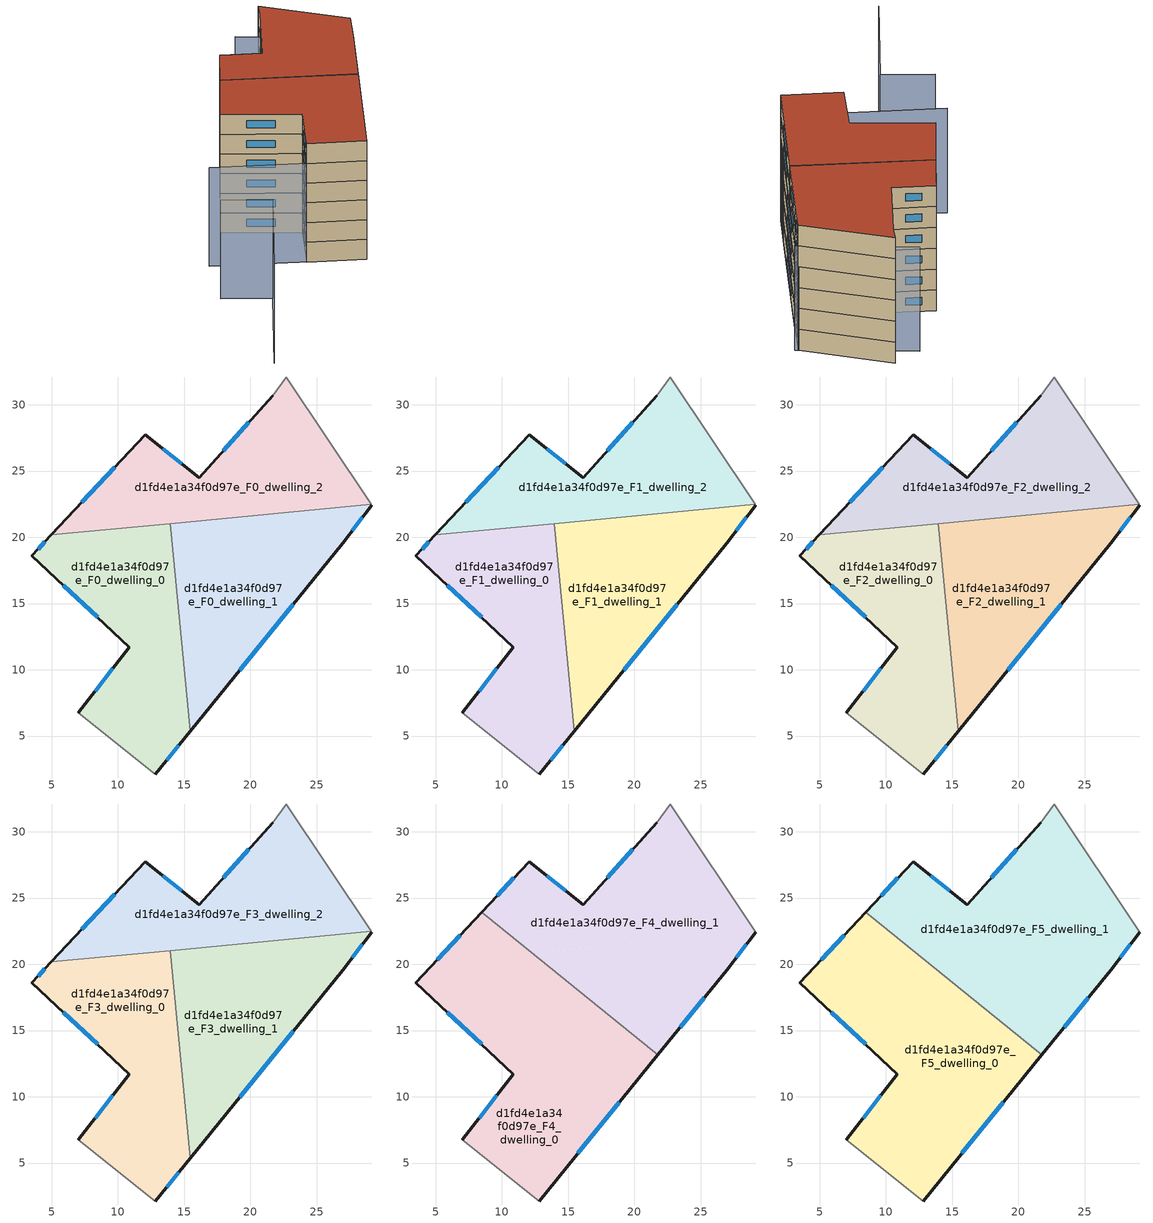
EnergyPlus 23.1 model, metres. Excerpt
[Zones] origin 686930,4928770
d1fd4e1a34f0d97e_F0_dwelling_0
 floor ground (EU_floor_Construction): 13.96,21.04 15.45,5.36 12.83,2.13 7.03,6.76 10.87,11.72 3.5,18.61 4.97,20.18 z0
 wall outside (EU_wall_Construction): 12.83,2.13 15.45,5.36 / 4.97,20.18 3.5,18.61 10.87,11.72 7.03,6.76 z0:3
 wall adiabatic (EU_wall_Construction): 7.03,6.76 12.83,2.13 z0:3
 wall to d1fd4e1a34f0d97e_F0_dwelling_1 (EU_wall_Construction): 15.45,5.36 13.96,21.04 z0:3
 wall to d1fd4e1a34f0d97e_F0_dwelling_2 (EU_wall_Construction): 13.96,21.04 4.97,20.18 z0:3
 window (EU_Window_Construction): 13.68,3.18 14.6,4.31 / 9.62,10.1 8.28,8.37 / 5.89,16.37 8.47,13.96 / 4.49,19.67 3.98,19.12 z0.98:2.02
d1fd4e1a34f0d97e_F0_dwelling_1
 floor ground (EU_floor_Construction): 29.14,22.48 29.17,22.43 26.98,19.57 15.45,5.36 13.96,21.04 z0
 wall outside (EU_wall_Construction): 15.45,5.36 26.98,19.57 29.17,22.43 z0:3
 wall adiabatic (EU_wall_Construction): 29.17,22.43 29.14,22.48 z0:3
 wall to d1fd4e1a34f0d97e_F0_dwelling_2 (EU_wall_Construction): 29.14,22.48 13.96,21.04 z0:3
 window (EU_Window_Construction): 27.69,20.5 28.45,21.5 / 19.2,9.98 23.23,14.95 z0.98:2.02
d1fd4e1a34f0d97e_F0_dwelling_2
 floor ground (EU_floor_Construction): 22.69,32.1 29.14,22.48 4.97,20.18 12.06,27.75 16.15,24.5 21.7,30.7 z0
 wall outside (EU_wall_Construction): 21.7,30.7 16.15,24.5 12.06,27.75 4.97,20.18 z0:3
 wall adiabatic (EU_wall_Construction): 29.14,22.48 22.69,32.1 21.7,30.7 z0:3
 window (EU_Window_Construction): 9.75,25.29 7.27,22.64 / 14.82,25.56 13.39,26.7 / 19.89,28.68 17.95,26.52 z0.98:2.02
d1fd4e1a34f0d97e_F1_dwelling_0
 floor to d1fd4e1a34f0d97e_F0_dwelling_0 (EU_floor_Construction): 13.96,21.04 15.45,5.36 12.83,2.13 7.03,6.76 10.87,11.72 3.5,18.61 4.97,20.18 z3
 wall outside (EU_wall_Construction): 12.83,2.13 15.45,5.36 / 4.97,20.18 3.5,18.61 10.87,11.72 7.03,6.76 z3:6
 wall adiabatic (EU_wall_Construction): 7.03,6.76 12.83,2.13 z3:6
 wall to d1fd4e1a34f0d97e_F1_dwelling_1 (EU_wall_Construction): 15.45,5.36 13.96,21.04 z3:6
 wall to d1fd4e1a34f0d97e_F1_dwelling_2 (EU_wall_Construction): 13.96,21.04 4.97,20.18 z3:6
 window (EU_Window_Construction): 13.68,3.18 14.6,4.31 / 9.62,10.1 8.28,8.37 / 5.89,16.37 8.47,13.96 / 4.49,19.67 3.98,19.12 z3.98:5.02
d1fd4e1a34f0d97e_F1_dwelling_1
 floor to d1fd4e1a34f0d97e_F0_dwelling_1 (EU_floor_Construction): 29.14,22.48 29.17,22.43 26.98,19.57 15.45,5.36 13.96,21.04 z3
 wall outside (EU_wall_Construction): 15.45,5.36 26.98,19.57 29.17,22.43 z3:6
 wall adiabatic (EU_wall_Construction): 29.17,22.43 29.14,22.48 z3:6
 wall to d1fd4e1a34f0d97e_F1_dwelling_2 (EU_wall_Construction): 29.14,22.48 13.96,21.04 z3:6
 window (EU_Window_Construction): 27.69,20.5 28.45,21.5 / 19.2,9.98 23.23,14.95 z3.98:5.02
d1fd4e1a34f0d97e_F1_dwelling_2
 floor to d1fd4e1a34f0d97e_F0_dwelling_2 (EU_floor_Construction): 22.69,32.1 29.14,22.48 4.97,20.18 12.06,27.75 16.15,24.5 21.7,30.7 z3
 wall outside (EU_wall_Construction): 21.7,30.7 16.15,24.5 12.06,27.75 4.97,20.18 z3:6
 wall adiabatic (EU_wall_Construction): 29.14,22.48 22.69,32.1 21.7,30.7 z3:6
 window (EU_Window_Construction): 9.75,25.29 7.27,22.64 / 14.82,25.56 13.39,26.7 / 19.89,28.68 17.95,26.52 z3.98:5.02
d1fd4e1a34f0d97e_F2_dwelling_0
 floor to d1fd4e1a34f0d97e_F1_dwelling_0 (EU_floor_Construction): 13.96,21.04 15.45,5.36 12.83,2.13 7.03,6.76 10.87,11.72 3.5,18.61 4.97,20.18 z6
 wall outside (EU_wall_Construction): 12.83,2.13 15.45,5.36 / 4.97,20.18 3.5,18.61 10.87,11.72 7.03,6.76 z6:9
 wall adiabatic (EU_wall_Construction): 7.03,6.76 12.83,2.13 z6:9
 wall to d1fd4e1a34f0d97e_F2_dwelling_1 (EU_wall_Construction): 15.45,5.36 13.96,21.04 z6:9
 wall to d1fd4e1a34f0d97e_F2_dwelling_2 (EU_wall_Construction): 13.96,21.04 4.97,20.18 z6:9
 window (EU_Window_Construction): 13.68,3.18 14.6,4.31 / 9.62,10.1 8.28,8.37 / 5.89,16.37 8.47,13.96 / 4.49,19.67 3.98,19.12 z6.98:8.02
d1fd4e1a34f0d97e_F2_dwelling_1
 floor to d1fd4e1a34f0d97e_F1_dwelling_1 (EU_floor_Construction): 29.14,22.48 29.17,22.43 26.98,19.57 15.45,5.36 13.96,21.04 z6
 wall outside (EU_wall_Construction): 15.45,5.36 26.98,19.57 29.17,22.43 z6:9
 wall adiabatic (EU_wall_Construction): 29.17,22.43 29.14,22.48 z6:9
 wall to d1fd4e1a34f0d97e_F2_dwelling_2 (EU_wall_Construction): 29.14,22.48 13.96,21.04 z6:9
 window (EU_Window_Construction): 27.69,20.5 28.45,21.5 / 19.2,9.98 23.23,14.95 z6.98:8.02
d1fd4e1a34f0d97e_F2_dwelling_2
 floor to d1fd4e1a34f0d97e_F1_dwelling_2 (EU_floor_Construction): 22.69,32.1 29.14,22.48 4.97,20.18 12.06,27.75 16.15,24.5 21.7,30.7 z6
 wall outside (EU_wall_Construction): 21.7,30.7 16.15,24.5 12.06,27.75 4.97,20.18 z6:9
 wall adiabatic (EU_wall_Construction): 29.14,22.48 22.69,32.1 21.7,30.7 z6:9
 window (EU_Window_Construction): 9.75,25.29 7.27,22.64 / 14.82,25.56 13.39,26.7 / 19.89,28.68 17.95,26.52 z6.98:8.02
d1fd4e1a34f0d97e_F3_dwelling_0
 floor to d1fd4e1a34f0d97e_F2_dwelling_0 (EU_floor_Construction): 13.96,21.04 15.45,5.36 12.83,2.13 7.03,6.76 10.87,11.72 3.5,18.61 4.97,20.18 z9
 wall outside (EU_wall_Construction): 12.83,2.13 15.45,5.36 / 4.97,20.18 3.5,18.61 10.87,11.72 7.03,6.76 z9:12
 wall adiabatic (EU_wall_Construction): 7.03,6.76 12.83,2.13 z9:12
 wall to d1fd4e1a34f0d97e_F3_dwelling_1 (EU_wall_Construction): 15.45,5.36 13.96,21.04 z9:12
 wall to d1fd4e1a34f0d97e_F3_dwelling_2 (EU_wall_Construction): 13.96,21.04 4.97,20.18 z9:12
 window (EU_Window_Construction): 13.68,3.18 14.6,4.31 / 9.62,10.1 8.28,8.37 / 5.89,16.37 8.47,13.96 / 4.49,19.67 3.98,19.12 z9.98:11.02
d1fd4e1a34f0d97e_F3_dwelling_1
 floor to d1fd4e1a34f0d97e_F2_dwelling_1 (EU_floor_Construction): 29.14,22.48 29.17,22.43 26.98,19.57 15.45,5.36 13.96,21.04 z9
 wall outside (EU_wall_Construction): 15.45,5.36 26.98,19.57 29.17,22.43 z9:12
 wall adiabatic (EU_wall_Construction): 29.17,22.43 29.14,22.48 z9:12
 wall to d1fd4e1a34f0d97e_F3_dwelling_2 (EU_wall_Construction): 29.14,22.48 13.96,21.04 z9:12
 window (EU_Window_Construction): 27.69,20.5 28.45,21.5 / 19.2,9.98 23.23,14.95 z9.98:11.02
d1fd4e1a34f0d97e_F3_dwelling_2
 floor to d1fd4e1a34f0d97e_F2_dwelling_2 (EU_floor_Construction): 22.69,32.1 29.14,22.48 4.97,20.18 12.06,27.75 16.15,24.5 21.7,30.7 z9
 wall outside (EU_wall_Construction): 21.7,30.7 16.15,24.5 12.06,27.75 4.97,20.18 z9:12
 wall adiabatic (EU_wall_Construction): 29.14,22.48 22.69,32.1 21.7,30.7 z9:12
 window (EU_Window_Construction): 9.75,25.29 7.27,22.64 / 14.82,25.56 13.39,26.7 / 19.89,28.68 17.95,26.52 z9.98:11.02
d1fd4e1a34f0d97e_F4_dwelling_0
 floor to d1fd4e1a34f0d97e_F3_dwelling_0 (EU_floor_Construction): 14.11,19.39 15.45,5.36 12.83,2.13 7.03,6.76 10.87,11.72 3.5,18.61 4.97,20.18 12.28,20.88 z12
 floor to d1fd4e1a34f0d97e_F3_dwelling_1 (EU_floor_Construction): 21.78,13.17 15.45,5.36 14.11,19.39 z12
 floor to d1fd4e1a34f0d97e_F3_dwelling_2 (EU_floor_Construction): 12.28,20.88 4.97,20.18 8.5,23.95 z12
 wall outside (EU_wall_Construction): 12.83,2.13 21.78,13.17 / 8.5,23.95 3.5,18.61 10.87,11.72 7.03,6.76 z12:15
 wall to d1fd4e1a34f0d97e_F4_dwelling_1 (EU_wall_Construction): 21.78,13.17 8.5,23.95 z12:15
 wall adiabatic (EU_wall_Construction): 7.03,6.76 12.83,2.13 z12:15
 window (EU_Window_Construction): 15.74,5.72 18.87,9.58 / 9.62,10.1 8.28,8.37 / 5.89,16.37 8.47,13.96 / 6.87,22.21 5.12,20.34 z12.98:14.02
d1fd4e1a34f0d97e_F4_dwelling_1
 floor to d1fd4e1a34f0d97e_F3_dwelling_1 (EU_floor_Construction): 29.14,22.48 29.17,22.43 26.98,19.57 21.78,13.17 14.11,19.39 13.96,21.04 z12
 floor to d1fd4e1a34f0d97e_F3_dwelling_2 (EU_floor_Construction): 22.69,32.1 29.14,22.48 12.28,20.88 8.5,23.95 12.06,27.75 16.15,24.5 21.7,30.7 z12
 floor to d1fd4e1a34f0d97e_F3_dwelling_0 (EU_floor_Construction): 13.96,21.03 14.11,19.39 12.28,20.88 z12
 wall outside (EU_wall_Construction): 21.78,13.17 26.98,19.57 29.17,22.43 / 21.7,30.7 16.15,24.5 12.06,27.75 8.5,23.95 z12:15
 wall adiabatic (EU_wall_Construction): 29.17,22.43 22.69,32.1 21.7,30.7 z12:15
 window (EU_Window_Construction): 27.69,20.5 28.45,21.5 / 23.47,15.25 25.29,17.48 / 10.9,26.52 9.65,25.19 / 14.82,25.56 13.39,26.7 / 19.89,28.68 17.95,26.52 z12.98:14.02
d1fd4e1a34f0d97e_F5_dwelling_0
 floor to d1fd4e1a34f0d97e_F4_dwelling_0 (EU_floor_Construction): 21.78,13.17 12.83,2.13 7.03,6.76 10.87,11.72 3.5,18.61 8.5,23.95 z15
 wall outside (EU_wall_Construction): 12.83,2.13 21.78,13.17 / 8.5,23.95 3.5,18.61 10.87,11.72 7.03,6.76 z15:18
 wall to d1fd4e1a34f0d97e_F5_dwelling_1 (EU_wall_Construction): 21.78,13.17 8.5,23.95 z15:18
 wall adiabatic (EU_wall_Construction): 7.03,6.76 12.83,2.13 z15:18
 window (EU_Window_Construction): 15.74,5.72 18.87,9.58 / 9.62,10.1 8.28,8.37 / 5.89,16.37 8.47,13.96 / 6.87,22.21 5.12,20.34 z15.98:17.02
 roof outside (EU_roof_Construction): 12.83,2.13 21.78,13.17 8.5,23.95 3.5,18.61 10.87,11.72 7.03,6.76 z18
d1fd4e1a34f0d97e_F5_dwelling_1
 floor to d1fd4e1a34f0d97e_F4_dwelling_1 (EU_floor_Construction): 22.69,32.1 29.17,22.43 26.98,19.57 21.78,13.17 8.5,23.95 12.06,27.75 16.15,24.5 21.7,30.7 z15
 wall outside (EU_wall_Construction): 21.78,13.17 26.98,19.57 29.17,22.43 / 21.7,30.7 16.15,24.5 12.06,27.75 8.5,23.95 z15:18
 wall adiabatic (EU_wall_Construction): 29.17,22.43 22.69,32.1 21.7,30.7 z15:18
 window (EU_Window_Construction): 27.69,20.5 28.45,21.5 / 23.47,15.25 25.29,17.48 / 10.9,26.52 9.65,25.19 / 14.82,25.56 13.39,26.7 / 19.89,28.68 17.95,26.52 z15.98:17.02
 roof outside (EU_roof_Construction): 26.98,19.57 29.17,22.43 22.69,32.1 21.7,30.7 16.15,24.5 12.06,27.75 8.5,23.95 21.78,13.17 z18
shading: -2.37,14.4 12.83,2.14 / -6.02,8.45 -1.3,4.1 / -1.3,4.1 -10.61,-6 / 29.47,22.14 19,32.36 z0:15
[Building]
EU S2 Campaign: North Axis=0; Terrain=City; Solar Distribution=FullExterior
[Site:Location]
Bologna: Latitude=44.5; Longitude=11.25; Time Zone=1; Elevation=37
[SizingPeriod:WeatherFileDays]
AnnualSizingPeriod: Begin Month=1; Begin Day of Month=1; End Month=12; End Day of Month=31; Day of Week for Start Day=Monday; Use Weather File Daylight Saving Period=No; Use Weather File Rain and Snow Indicators=No
[MATERIAL]
EU_InternalMass_Material: Roughness=MediumRough; Thickness=0.1; Conductivity=1; Density=1800; Specific Heat=900; Thermal Absorptance=0.9; Solar Absorptance=0.7; Visible Absorptance=0.7
[MATERIAL:NOMASS] Roughness=MediumRough; Thermal Absorptance=0.9; Solar Absorptance=0.7; Visible Absorptance=0.7
Name | Thermal Resistance
EU_wall_NoMass | 0.905828
EU_roof_NoMass | 0.37593
EU_floor_NoMass | 0.67114
[WINDOWMATERIAL:SIMPLEGLAZINGSYSTEM]
EU_Window_SimpleGlazing: UFactor=4.52486; Solar Heat Gain Coefficient=0.85; Visible Transmittance=0.85
[CONSTRUCTION]
EU_wall_Construction: EU_wall_NoMass
EU_roof_Construction: EU_roof_NoMass
EU_floor_Construction: EU_floor_NoMass
EU_InternalMass_Construction: EU_InternalMass_Material
EU_Window_Construction: EU_Window_SimpleGlazing
[ZONE] Type=1; Multiplier=1; Ceiling Height=autocalculate; Floor Area=autocalculate; Part of Total Floor Area=Yes
Name | Volume
d1fd4e1a34f0d97e_F0_dwelling_0; d1fd4e1a34f0d97e_F1_dwelling_0; d1fd4e1a34f0d97e_F2_dwelling_0; d1fd4e1a34f0d97e_F3_dwelling_0 | 364.741
d1fd4e1a34f0d97e_F4_dwelling_0; d1fd4e1a34f0d97e_F5_dwelling_0 | 547.082
d1fd4e1a34f0d97e_F0_dwelling_1; d1fd4e1a34f0d97e_F1_dwelling_1; d1fd4e1a34f0d97e_F2_dwelling_1; d1fd4e1a34f0d97e_F3_dwelling_1 | 364.722
d1fd4e1a34f0d97e_F4_dwelling_1; d1fd4e1a34f0d97e_F5_dwelling_1 | 547.095
d1fd4e1a34f0d97e_F0_dwelling_2; d1fd4e1a34f0d97e_F1_dwelling_2; d1fd4e1a34f0d97e_F2_dwelling_2; d1fd4e1a34f0d97e_F3_dwelling_2 | 364.732
[INTERNALMASS] Construction=EU_InternalMass_Construction
Name | Zone or ZoneList | Surface Area
d1fd4e1a34f0d97e_F0_dwelling_0_EU_InternalMass | d1fd4e1a34f0d97e_F0_dwelling_0 | 121.578
d1fd4e1a34f0d97e_F0_dwelling_1_EU_InternalMass | d1fd4e1a34f0d97e_F0_dwelling_1 | 121.575
d1fd4e1a34f0d97e_F0_dwelling_2_EU_InternalMass | d1fd4e1a34f0d97e_F0_dwelling_2 | 121.578
d1fd4e1a34f0d97e_F1_dwelling_0_EU_InternalMass | d1fd4e1a34f0d97e_F1_dwelling_0 | 121.578
d1fd4e1a34f0d97e_F1_dwelling_1_EU_InternalMass | d1fd4e1a34f0d97e_F1_dwelling_1 | 121.575
d1fd4e1a34f0d97e_F1_dwelling_2_EU_InternalMass | d1fd4e1a34f0d97e_F1_dwelling_2 | 121.578
d1fd4e1a34f0d97e_F2_dwelling_0_EU_InternalMass | d1fd4e1a34f0d97e_F2_dwelling_0 | 121.578
d1fd4e1a34f0d97e_F2_dwelling_1_EU_InternalMass | d1fd4e1a34f0d97e_F2_dwelling_1 | 121.575
d1fd4e1a34f0d97e_F2_dwelling_2_EU_InternalMass | d1fd4e1a34f0d97e_F2_dwelling_2 | 121.578
d1fd4e1a34f0d97e_F3_dwelling_0_EU_InternalMass | d1fd4e1a34f0d97e_F3_dwelling_0 | 121.578
d1fd4e1a34f0d97e_F3_dwelling_1_EU_InternalMass | d1fd4e1a34f0d97e_F3_dwelling_1 | 121.575
d1fd4e1a34f0d97e_F3_dwelling_2_EU_InternalMass | d1fd4e1a34f0d97e_F3_dwelling_2 | 121.578
d1fd4e1a34f0d97e_F4_dwelling_0_EU_InternalMass | d1fd4e1a34f0d97e_F4_dwelling_0 | 182.361
d1fd4e1a34f0d97e_F4_dwelling_1_EU_InternalMass | d1fd4e1a34f0d97e_F4_dwelling_1 | 182.365
d1fd4e1a34f0d97e_F5_dwelling_0_EU_InternalMass | d1fd4e1a34f0d97e_F5_dwelling_0 | 182.361
d1fd4e1a34f0d97e_F5_dwelling_1_EU_InternalMass | d1fd4e1a34f0d97e_F5_dwelling_1 | 182.365
[OTHEREQUIPMENT] Fuel Type=Electricity; Design Level Calculation Method=Watts/Area; Power per Zone Floor Area=1; Fraction Latent=0; Fraction Radiant=0; Fraction Lost=0; Carbon Dioxide Generation Rate=0; EndUse Subcategory=EU_Step8_InternalGains
Name | Zone or ZoneList or Space or SpaceList | Schedule
EU_Step8_InternalGain_d1fd4e1a34f0d97e_F0_dwelling_0_f000 | d1fd4e1a34f0d97e_F0_dwelling_0 | EU_Step8_GainSchedule_d1fd4e1a34f0d97e_F0_dwelling_0_f000
EU_Step8_InternalGain_d1fd4e1a34f0d97e_F0_dwelling_1_f000 | d1fd4e1a34f0d97e_F0_dwelling_1 | EU_Step8_GainSchedule_d1fd4e1a34f0d97e_F0_dwelling_1_f000
EU_Step8_InternalGain_d1fd4e1a34f0d97e_F0_dwelling_2_f000 | d1fd4e1a34f0d97e_F0_dwelling_2 | EU_Step8_GainSchedule_d1fd4e1a34f0d97e_F0_dwelling_2_f000
EU_Step8_InternalGain_d1fd4e1a34f0d97e_F1_dwelling_0_f000 | d1fd4e1a34f0d97e_F1_dwelling_0 | EU_Step8_GainSchedule_d1fd4e1a34f0d97e_F1_dwelling_0_f000
EU_Step8_InternalGain_d1fd4e1a34f0d97e_F1_dwelling_1_f000 | d1fd4e1a34f0d97e_F1_dwelling_1 | EU_Step8_GainSchedule_d1fd4e1a34f0d97e_F1_dwelling_1_f000
EU_Step8_InternalGain_d1fd4e1a34f0d97e_F1_dwelling_2_f000 | d1fd4e1a34f0d97e_F1_dwelling_2 | EU_Step8_GainSchedule_d1fd4e1a34f0d97e_F1_dwelling_2_f000
EU_Step8_InternalGain_d1fd4e1a34f0d97e_F2_dwelling_0_f000 | d1fd4e1a34f0d97e_F2_dwelling_0 | EU_Step8_GainSchedule_d1fd4e1a34f0d97e_F2_dwelling_0_f000
EU_Step8_InternalGain_d1fd4e1a34f0d97e_F2_dwelling_1_f000 | d1fd4e1a34f0d97e_F2_dwelling_1 | EU_Step8_GainSchedule_d1fd4e1a34f0d97e_F2_dwelling_1_f000
EU_Step8_InternalGain_d1fd4e1a34f0d97e_F2_dwelling_2_f000 | d1fd4e1a34f0d97e_F2_dwelling_2 | EU_Step8_GainSchedule_d1fd4e1a34f0d97e_F2_dwelling_2_f000
EU_Step8_InternalGain_d1fd4e1a34f0d97e_F3_dwelling_0_f000 | d1fd4e1a34f0d97e_F3_dwelling_0 | EU_Step8_GainSchedule_d1fd4e1a34f0d97e_F3_dwelling_0_f000
EU_Step8_InternalGain_d1fd4e1a34f0d97e_F3_dwelling_1_f000 | d1fd4e1a34f0d97e_F3_dwelling_1 | EU_Step8_GainSchedule_d1fd4e1a34f0d97e_F3_dwelling_1_f000
EU_Step8_InternalGain_d1fd4e1a34f0d97e_F3_dwelling_2_f000 | d1fd4e1a34f0d97e_F3_dwelling_2 | EU_Step8_GainSchedule_d1fd4e1a34f0d97e_F3_dwelling_2_f000
EU_Step8_InternalGain_d1fd4e1a34f0d97e_F4_dwelling_0_f000 | d1fd4e1a34f0d97e_F4_dwelling_0 | EU_Step8_GainSchedule_d1fd4e1a34f0d97e_F4_dwelling_0_f000
EU_Step8_InternalGain_d1fd4e1a34f0d97e_F4_dwelling_1_f000 | d1fd4e1a34f0d97e_F4_dwelling_1 | EU_Step8_GainSchedule_d1fd4e1a34f0d97e_F4_dwelling_1_f000
EU_Step8_InternalGain_d1fd4e1a34f0d97e_F5_dwelling_0_f000 | d1fd4e1a34f0d97e_F5_dwelling_0 | EU_Step8_GainSchedule_d1fd4e1a34f0d97e_F5_dwelling_0_f000
EU_Step8_InternalGain_d1fd4e1a34f0d97e_F5_dwelling_1_f000 | d1fd4e1a34f0d97e_F5_dwelling_1 | EU_Step8_GainSchedule_d1fd4e1a34f0d97e_F5_dwelling_1_f000
[ZONEVENTILATION:DESIGNFLOWRATE] Schedule=EU_AlwaysOn; Design Flow Rate Calculation Method=AirChanges/Hour; Air Changes per Hour=0.73129; Ventilation Type=Natural; Fan Pressure Rise=0; Fan Total Efficiency=1; Constant Term Coefficient=1; Temperature Term Coefficient=0; Velocity Term Coefficient=0; Velocity Squared Term Coefficient=0; Minimum Indoor Temperature=-100; Maximum Indoor Temperature=100; Delta Temperature=-100; Minimum Outdoor Temperature=-100; Maximum Outdoor Temperature=100; Maximum Wind Speed=40
Name | Zone or ZoneList or Space or SpaceList
EU_ConstantAir_d1fd4e1a34f0d97e_F0_dwelling_0 | d1fd4e1a34f0d97e_F0_dwelling_0
EU_ConstantAir_d1fd4e1a34f0d97e_F0_dwelling_1 | d1fd4e1a34f0d97e_F0_dwelling_1
EU_ConstantAir_d1fd4e1a34f0d97e_F0_dwelling_2 | d1fd4e1a34f0d97e_F0_dwelling_2
EU_ConstantAir_d1fd4e1a34f0d97e_F1_dwelling_0 | d1fd4e1a34f0d97e_F1_dwelling_0
EU_ConstantAir_d1fd4e1a34f0d97e_F1_dwelling_1 | d1fd4e1a34f0d97e_F1_dwelling_1
EU_ConstantAir_d1fd4e1a34f0d97e_F1_dwelling_2 | d1fd4e1a34f0d97e_F1_dwelling_2
EU_ConstantAir_d1fd4e1a34f0d97e_F2_dwelling_0 | d1fd4e1a34f0d97e_F2_dwelling_0
EU_ConstantAir_d1fd4e1a34f0d97e_F2_dwelling_1 | d1fd4e1a34f0d97e_F2_dwelling_1
EU_ConstantAir_d1fd4e1a34f0d97e_F2_dwelling_2 | d1fd4e1a34f0d97e_F2_dwelling_2
EU_ConstantAir_d1fd4e1a34f0d97e_F3_dwelling_0 | d1fd4e1a34f0d97e_F3_dwelling_0
EU_ConstantAir_d1fd4e1a34f0d97e_F3_dwelling_1 | d1fd4e1a34f0d97e_F3_dwelling_1
EU_ConstantAir_d1fd4e1a34f0d97e_F3_dwelling_2 | d1fd4e1a34f0d97e_F3_dwelling_2
EU_ConstantAir_d1fd4e1a34f0d97e_F4_dwelling_0 | d1fd4e1a34f0d97e_F4_dwelling_0
EU_ConstantAir_d1fd4e1a34f0d97e_F4_dwelling_1 | d1fd4e1a34f0d97e_F4_dwelling_1
EU_ConstantAir_d1fd4e1a34f0d97e_F5_dwelling_0 | d1fd4e1a34f0d97e_F5_dwelling_0
EU_ConstantAir_d1fd4e1a34f0d97e_F5_dwelling_1 | d1fd4e1a34f0d97e_F5_dwelling_1
[HVACTEMPLATE:THERMOSTAT] Constant Heating Setpoint=20; Constant Cooling Setpoint=50
EU_HeatOnly_d1fd4e1a34f0d97e_F0_dwelling_0; EU_HeatOnly_d1fd4e1a34f0d97e_F0_dwelling_1; EU_HeatOnly_d1fd4e1a34f0d97e_F0_dwelling_2; EU_HeatOnly_d1fd4e1a34f0d97e_F1_dwelling_0; EU_HeatOnly_d1fd4e1a34f0d97e_F1_dwelling_1; EU_HeatOnly_d1fd4e1a34f0d97e_F1_dwelling_2; EU_HeatOnly_d1fd4e1a34f0d97e_F2_dwelling_0; EU_HeatOnly_d1fd4e1a34f0d97e_F2_dwelling_1; EU_HeatOnly_d1fd4e1a34f0d97e_F2_dwelling_2; EU_HeatOnly_d1fd4e1a34f0d97e_F3_dwelling_0; EU_HeatOnly_d1fd4e1a34f0d97e_F3_dwelling_1; EU_HeatOnly_d1fd4e1a34f0d97e_F3_dwelling_2; EU_HeatOnly_d1fd4e1a34f0d97e_F4_dwelling_0; EU_HeatOnly_d1fd4e1a34f0d97e_F4_dwelling_1; EU_HeatOnly_d1fd4e1a34f0d97e_F5_dwelling_0; EU_HeatOnly_d1fd4e1a34f0d97e_F5_dwelling_1
[HVACTEMPLATE:ZONE:IDEALLOADSAIRSYSTEM] System Availability Schedule=EU_AlwaysOn; Maximum Heating Supply Air Temperature=50; Minimum Cooling Supply Air Temperature=13; Maximum Heating Supply Air Humidity Ratio=0.0156; Minimum Cooling Supply Air Humidity Ratio=0.0077; Heating Limit=NoLimit; Cooling Limit=NoLimit; Heating Availability Schedule=EU_AlwaysOn; Cooling Availability Schedule=EU_CoolingOff; Dehumidification Control Type=ConstantSensibleHeatRatio; Cooling Sensible Heat Ratio=0.7; Dehumidification Setpoint=60; Humidification Control Type=None; Humidification Setpoint=30; Outdoor Air Method=None; Outdoor Air Flow Rate per Person=0.00944; Outdoor Air Flow Rate per Zone Floor Area=0; Outdoor Air Flow Rate per Zone=0; Demand Controlled Ventilation Type=None; Outdoor Air Economizer Type=NoEconomizer; Heat Recovery Type=None; Sensible Heat Recovery Effectiveness=0.7; Latent Heat Recovery Effectiveness=0.65
Name | Template Thermostat
d1fd4e1a34f0d97e_F0_dwelling_0 | EU_HeatOnly_d1fd4e1a34f0d97e_F0_dwelling_0
d1fd4e1a34f0d97e_F0_dwelling_1 | EU_HeatOnly_d1fd4e1a34f0d97e_F0_dwelling_1
d1fd4e1a34f0d97e_F0_dwelling_2 | EU_HeatOnly_d1fd4e1a34f0d97e_F0_dwelling_2
d1fd4e1a34f0d97e_F1_dwelling_0 | EU_HeatOnly_d1fd4e1a34f0d97e_F1_dwelling_0
d1fd4e1a34f0d97e_F1_dwelling_1 | EU_HeatOnly_d1fd4e1a34f0d97e_F1_dwelling_1
d1fd4e1a34f0d97e_F1_dwelling_2 | EU_HeatOnly_d1fd4e1a34f0d97e_F1_dwelling_2
d1fd4e1a34f0d97e_F2_dwelling_0 | EU_HeatOnly_d1fd4e1a34f0d97e_F2_dwelling_0
d1fd4e1a34f0d97e_F2_dwelling_1 | EU_HeatOnly_d1fd4e1a34f0d97e_F2_dwelling_1
d1fd4e1a34f0d97e_F2_dwelling_2 | EU_HeatOnly_d1fd4e1a34f0d97e_F2_dwelling_2
d1fd4e1a34f0d97e_F3_dwelling_0 | EU_HeatOnly_d1fd4e1a34f0d97e_F3_dwelling_0
d1fd4e1a34f0d97e_F3_dwelling_1 | EU_HeatOnly_d1fd4e1a34f0d97e_F3_dwelling_1
d1fd4e1a34f0d97e_F3_dwelling_2 | EU_HeatOnly_d1fd4e1a34f0d97e_F3_dwelling_2
d1fd4e1a34f0d97e_F4_dwelling_0 | EU_HeatOnly_d1fd4e1a34f0d97e_F4_dwelling_0
d1fd4e1a34f0d97e_F4_dwelling_1 | EU_HeatOnly_d1fd4e1a34f0d97e_F4_dwelling_1
d1fd4e1a34f0d97e_F5_dwelling_0 | EU_HeatOnly_d1fd4e1a34f0d97e_F5_dwelling_0
d1fd4e1a34f0d97e_F5_dwelling_1 | EU_HeatOnly_d1fd4e1a34f0d97e_F5_dwelling_1
[SIZING:ZONE] Zone Cooling Design Supply Air Temperature Input Method=SupplyAirTemperature; Zone Cooling Design Supply Air Temperature=13; Zone Heating Design Supply Air Temperature Input Method=SupplyAirTemperature; Zone Heating Design Supply Air Temperature=50; Zone Cooling Design Supply Air Humidity Ratio=0.008; Zone Heating Design Supply Air Humidity Ratio=0.008; Cooling Design Air Flow Method=DesignDay; Cooling Design Air Flow Rate=0; Cooling Minimum Air Flow per Zone Floor Area=0.000762; Cooling Minimum Air Flow=0; Cooling Minimum Air Flow Fraction=0.2; Heating Design Air Flow Method=DesignDay; Heating Design Air Flow Rate=0; Heating Maximum Air Flow per Zone Floor Area=0.002032; Heating Maximum Air Flow=0.141576; Heating Maximum Air Flow Fraction=0.3; Account for Dedicated Outdoor Air System=No; Dedicated Outdoor Air System Control Strategy=NeutralSupplyAir; Dedicated Outdoor Air Low Setpoint Temperature for Design=autosize; Dedicated Outdoor Air High Setpoint Temperature for Design=autosize; Zone Load Sizing Method=Sensible Load Only No Latent Load; Zone Latent Cooling Design Supply Air Humidity Ratio Input Method=HumidityRatioDifference; Zone Cooling Design Supply Air Humidity Ratio Difference=0.005; Zone Latent Heating Design Supply Air Humidity Ratio Input Method=HumidityRatioDifference; Zone Humidification Design Supply Air Humidity Ratio Difference=0.005
d1fd4e1a34f0d97e_F0_dwelling_0; d1fd4e1a34f0d97e_F0_dwelling_1; d1fd4e1a34f0d97e_F0_dwelling_2; d1fd4e1a34f0d97e_F1_dwelling_0; d1fd4e1a34f0d97e_F1_dwelling_1; d1fd4e1a34f0d97e_F1_dwelling_2; d1fd4e1a34f0d97e_F2_dwelling_0; d1fd4e1a34f0d97e_F2_dwelling_1; d1fd4e1a34f0d97e_F2_dwelling_2; d1fd4e1a34f0d97e_F3_dwelling_0; d1fd4e1a34f0d97e_F3_dwelling_1; d1fd4e1a34f0d97e_F3_dwelling_2; d1fd4e1a34f0d97e_F4_dwelling_0; d1fd4e1a34f0d97e_F4_dwelling_1; d1fd4e1a34f0d97e_F5_dwelling_0; d1fd4e1a34f0d97e_F5_dwelling_1
[SCHEDULE:CONSTANT]
Name | Hourly Value
EU_AlwaysOn | 1
EU_CoolingOff | 0
[SCHEDULE:FILE] Column Number=1; Rows to Skip at Top=0; Number of Hours of Data=8760; Column Separator=Comma; Interpolate to Timestep=No; Minutes per Item=60; Adjust Schedule for Daylight Savings=Yes
Name | File
EU_Step8_GainSchedule_d1fd4e1a34f0d97e_F0_dwelling_0_f000 | ../../schedules/d1fd4e1a34f0d97e/d1fd4e1a34f0d97e_F0_dwelling_0_f000_gain.csv
EU_Step8_GainSchedule_d1fd4e1a34f0d97e_F0_dwelling_1_f000 | ../../schedules/d1fd4e1a34f0d97e/d1fd4e1a34f0d97e_F0_dwelling_1_f000_gain.csv
EU_Step8_GainSchedule_d1fd4e1a34f0d97e_F0_dwelling_2_f000 | ../../schedules/d1fd4e1a34f0d97e/d1fd4e1a34f0d97e_F0_dwelling_2_f000_gain.csv
EU_Step8_GainSchedule_d1fd4e1a34f0d97e_F1_dwelling_0_f000 | ../../schedules/d1fd4e1a34f0d97e/d1fd4e1a34f0d97e_F1_dwelling_0_f000_gain.csv
EU_Step8_GainSchedule_d1fd4e1a34f0d97e_F1_dwelling_1_f000 | ../../schedules/d1fd4e1a34f0d97e/d1fd4e1a34f0d97e_F1_dwelling_1_f000_gain.csv
EU_Step8_GainSchedule_d1fd4e1a34f0d97e_F1_dwelling_2_f000 | ../../schedules/d1fd4e1a34f0d97e/d1fd4e1a34f0d97e_F1_dwelling_2_f000_gain.csv
EU_Step8_GainSchedule_d1fd4e1a34f0d97e_F2_dwelling_0_f000 | ../../schedules/d1fd4e1a34f0d97e/d1fd4e1a34f0d97e_F2_dwelling_0_f000_gain.csv
EU_Step8_GainSchedule_d1fd4e1a34f0d97e_F2_dwelling_1_f000 | ../../schedules/d1fd4e1a34f0d97e/d1fd4e1a34f0d97e_F2_dwelling_1_f000_gain.csv
EU_Step8_GainSchedule_d1fd4e1a34f0d97e_F2_dwelling_2_f000 | ../../schedules/d1fd4e1a34f0d97e/d1fd4e1a34f0d97e_F2_dwelling_2_f000_gain.csv
EU_Step8_GainSchedule_d1fd4e1a34f0d97e_F3_dwelling_0_f000 | ../../schedules/d1fd4e1a34f0d97e/d1fd4e1a34f0d97e_F3_dwelling_0_f000_gain.csv
EU_Step8_GainSchedule_d1fd4e1a34f0d97e_F3_dwelling_1_f000 | ../../schedules/d1fd4e1a34f0d97e/d1fd4e1a34f0d97e_F3_dwelling_1_f000_gain.csv
EU_Step8_GainSchedule_d1fd4e1a34f0d97e_F3_dwelling_2_f000 | ../../schedules/d1fd4e1a34f0d97e/d1fd4e1a34f0d97e_F3_dwelling_2_f000_gain.csv
EU_Step8_GainSchedule_d1fd4e1a34f0d97e_F4_dwelling_0_f000 | ../../schedules/d1fd4e1a34f0d97e/d1fd4e1a34f0d97e_F4_dwelling_0_f000_gain.csv
EU_Step8_GainSchedule_d1fd4e1a34f0d97e_F4_dwelling_1_f000 | ../../schedules/d1fd4e1a34f0d97e/d1fd4e1a34f0d97e_F4_dwelling_1_f000_gain.csv
EU_Step8_GainSchedule_d1fd4e1a34f0d97e_F5_dwelling_0_f000 | ../../schedules/d1fd4e1a34f0d97e/d1fd4e1a34f0d97e_F5_dwelling_0_f000_gain.csv
EU_Step8_GainSchedule_d1fd4e1a34f0d97e_F5_dwelling_1_f000 | ../../schedules/d1fd4e1a34f0d97e/d1fd4e1a34f0d97e_F5_dwelling_1_f000_gain.csv
